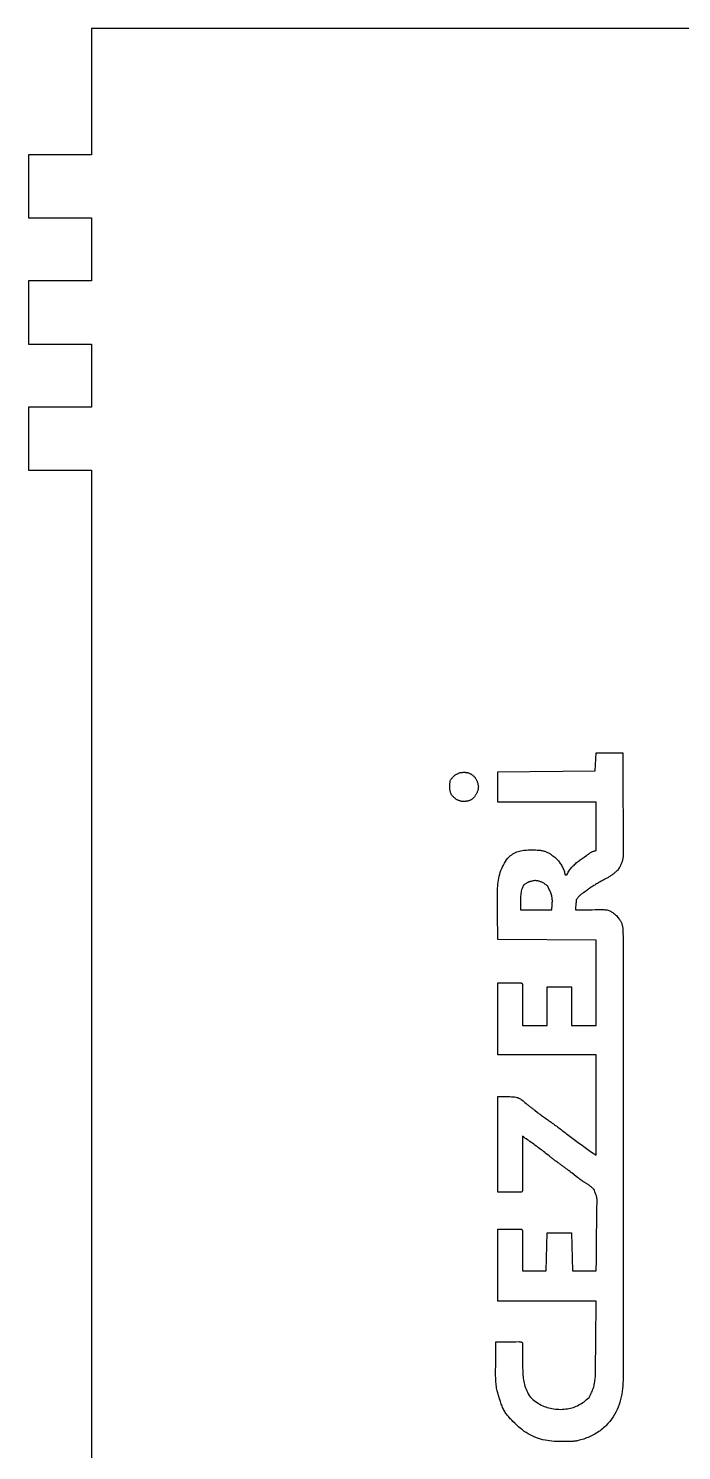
# Model space of a CAD drawing. Header units: metres. Extents: x -185 to 1201, y -340 to 309.
# Drawn here: x 816 to 857.4, y 41.9 to 132 of the extents above; entities that cross this region are included whole.
import ezdxf

# ---------------------------------------------------------------- set-up
doc = ezdxf.new("R2010")
doc.units = ezdxf.units.M

msp = doc.modelspace()

# ---------------------------------------------------------------- linework, layer by layer
for p, q in [((1036, 132), (820, 132)), ((820, 132), (820, 124)), ((820, 124), (816, 124)), ((816, 124), (816, 120)), ((816, 120), (820, 120)), ((820, 120), (820, 116)), ((820, 116), (816, 116)), ((816, 116), (816, 112)), ((816, 112), (820, 112)), ((820, 112), (820, 108)), ((820, 108), (816, 108)), ((816, 108), (816, 104)), ((816, 104), (820, 104)), ((820, 104), (820, 24)), ((851.918, 84.96), (851.978, 86.1)), ((851.978, 86.1), (853.658, 86.1)), ((853.658, 86.1), (853.66, 85.8349)), ((853.66, 85.8349), (853.662, 85.4373)), ((843.052, 84.699), (843.083, 84.7192)), ((843.083, 84.7192), (843.114, 84.7385)), ((843.114, 84.7385), (843.148, 84.757)), ((843.148, 84.757), (843.182, 84.7748)), ((843.182, 84.7748), (843.219, 84.7919)), ((843.219, 84.7919), (843.257, 84.8085)), ((843.257, 84.8085), (843.296, 84.8244)), ((843.296, 84.8244), (843.338, 84.84)), ((843.338, 84.84), (843.381, 84.8468)), ((843.381, 84.8468), (843.424, 84.8526)), ((843.424, 84.8526), (843.465, 84.8574)), ((843.465, 84.8574), (843.506, 84.8611)), ((843.506, 84.8611), (843.547, 84.8636)), ((843.547, 84.8636), (843.586, 84.8649)), ((843.586, 84.8649), (843.625, 84.8648)), ((843.625, 84.8648), (843.664, 84.8634)), ((843.664, 84.8634), (843.702, 84.8605)), ((843.702, 84.8605), (843.74, 84.8561)), ((843.74, 84.8561), (843.777, 84.85)), ((843.777, 84.85), (843.814, 84.8423)), ((843.814, 84.8423), (843.851, 84.8329)), ((843.851, 84.8329), (843.888, 84.8217)), ((843.888, 84.8217), (843.925, 84.8086)), ((843.925, 84.8086), (843.962, 84.7935)), ((843.962, 84.7935), (843.999, 84.7765)), ((843.999, 84.7765), (844.036, 84.7573)), ((844.036, 84.7573), (844.073, 84.736)), ((844.073, 84.736), (844.111, 84.7125)), ((844.111, 84.7125), (844.149, 84.68)), ((845.738, 84.9), (851.918, 84.96)), ((845.738, 82.98), (845.738, 84.9)), ((853.662, 85.4373), (853.664, 85.0397)), ((853.664, 85.0397), (853.666, 84.6422)), ((842.698, 83.994), (842.7, 84.0404)), ((842.698, 83.9476), (842.698, 83.994)), ((842.699, 83.9012), (842.698, 83.9476)), ((842.701, 83.8549), (842.699, 83.9012)), ((842.7, 84.0404), (842.703, 84.0868)), ((842.705, 83.8089), (842.701, 83.8549)), ((842.703, 84.0868), (842.707, 84.1331)), ((842.71, 83.7631), (842.705, 83.8089)), ((842.707, 84.1331), (842.711, 84.1791)), ((842.711, 84.1791), (842.717, 84.2249)), ((842.717, 84.2249), (842.723, 84.2703)), ((842.723, 84.2703), (842.73, 84.3154)), ((842.73, 84.3154), (842.738, 84.36)), ((842.738, 84.36), (842.763, 84.3966)), ((842.763, 84.3966), (842.788, 84.4315)), ((842.788, 84.4315), (842.813, 84.4647)), ((842.813, 84.4647), (842.838, 84.4962)), ((842.838, 84.4962), (842.863, 84.5262)), ((842.863, 84.5262), (842.888, 84.5547)), ((842.888, 84.5547), (842.913, 84.5819)), ((842.913, 84.5819), (842.94, 84.6077)), ((842.94, 84.6077), (842.966, 84.6322)), ((842.966, 84.6322), (842.994, 84.6555)), ((842.994, 84.6555), (843.023, 84.6777)), ((843.023, 84.6777), (843.052, 84.699)), ((844.149, 84.68), (844.184, 84.6475)), ((844.184, 84.6475), (844.217, 84.6149)), ((844.217, 84.6149), (844.248, 84.582)), ((844.248, 84.582), (844.277, 84.5489)), ((844.277, 84.5489), (844.304, 84.5153)), ((844.304, 84.5153), (844.328, 84.4812)), ((844.328, 84.4812), (844.351, 84.4466)), ((844.351, 84.4466), (844.372, 84.4112)), ((844.372, 84.4112), (844.391, 84.375)), ((844.391, 84.375), (844.409, 84.338)), ((844.409, 84.338), (844.425, 84.2999)), ((844.425, 84.2999), (844.439, 84.2607)), ((844.439, 84.2607), (844.453, 84.2204)), ((844.453, 84.2204), (844.465, 84.1787)), ((844.465, 84.1787), (844.475, 84.1356)), ((844.475, 84.1356), (844.485, 84.0911)), ((844.485, 84.0911), (844.494, 84.0449)), ((844.495, 83.8204), (844.487, 83.7802)), ((844.494, 84.0449), (844.501, 83.9971)), ((844.501, 83.8616), (844.495, 83.8204)), ((844.501, 83.9971), (844.508, 83.9475)), ((844.505, 83.904), (844.501, 83.8616)), ((844.508, 83.9475), (844.505, 83.904)), ((853.666, 84.6422), (853.667, 84.3771)), ((853.667, 84.3771), (853.668, 84.112)), ((853.668, 84.112), (853.67, 83.7144)), ((842.717, 83.7177), (842.71, 83.7631)), ((842.725, 83.6726), (842.717, 83.7177)), ((842.735, 83.628), (842.725, 83.6726)), ((842.747, 83.5839), (842.735, 83.628)), ((842.761, 83.5405), (842.747, 83.5839)), ((842.777, 83.4976), (842.761, 83.5405)), ((842.795, 83.4555), (842.777, 83.4976)), ((842.822, 83.4229), (842.795, 83.4555)), ((842.849, 83.391), (842.822, 83.4229)), ((842.877, 83.3599), (842.849, 83.391)), ((842.905, 83.3297), (842.877, 83.3599)), ((842.934, 83.3004), (842.905, 83.3297)), ((842.964, 83.2722), (842.934, 83.3004)), ((842.995, 83.245), (842.964, 83.2722)), ((843.026, 83.219), (842.995, 83.245)), ((843.058, 83.1943), (843.026, 83.219)), ((843.091, 83.1708), (843.058, 83.1943)), ((843.124, 83.1487), (843.091, 83.1708)), ((843.159, 83.128), (843.124, 83.1487)), ((843.194, 83.1089), (843.159, 83.128)), ((843.23, 83.0913), (843.194, 83.1089)), ((843.267, 83.0754), (843.23, 83.0913)), ((843.305, 83.0612), (843.267, 83.0754)), ((843.344, 83.0488), (843.305, 83.0612)), ((843.384, 83.0383), (843.344, 83.0488)), ((843.425, 83.0297), (843.384, 83.0383)), ((843.467, 83.0231), (843.425, 83.0297)), ((843.509, 83.0216), (843.467, 83.0231)), ((843.55, 83.0206), (843.509, 83.0216)), ((843.59, 83.0202), (843.55, 83.0206)), ((843.629, 83.0205), (843.59, 83.0202)), ((843.667, 83.0216), (843.629, 83.0205)), ((843.704, 83.0237), (843.667, 83.0216)), ((843.741, 83.0268), (843.704, 83.0237)), ((843.777, 83.0312), (843.741, 83.0268)), ((843.812, 83.0368), (843.777, 83.0312)), ((843.846, 83.0439), (843.812, 83.0368)), ((843.881, 83.0526), (843.846, 83.0439)), ((843.915, 83.0629), (843.881, 83.0526)), ((843.948, 83.075), (843.915, 83.0629)), ((843.981, 83.089), (843.948, 83.075)), ((844.014, 83.1051), (843.981, 83.089)), ((844.047, 83.1233), (844.014, 83.1051)), ((844.08, 83.1437), (844.047, 83.1233)), ((844.112, 83.1666), (844.08, 83.1437)), ((844.145, 83.192), (844.112, 83.1666)), ((844.178, 83.22), (844.145, 83.192)), ((844.205, 83.2533), (844.178, 83.22)), ((844.232, 83.2865), (844.205, 83.2533)), ((844.258, 83.3196), (844.232, 83.2865)), ((844.282, 83.3528), (844.258, 83.3196)), ((844.306, 83.3861), (844.282, 83.3528)), ((844.329, 83.4196), (844.306, 83.3861)), ((844.35, 83.4534), (844.329, 83.4196)), ((844.371, 83.4874), (844.35, 83.4534)), ((844.39, 83.5219), (844.371, 83.4874)), ((844.408, 83.5568), (844.39, 83.5219)), ((844.425, 83.5923), (844.408, 83.5568)), ((844.44, 83.6284), (844.425, 83.5923)), ((844.454, 83.6651), (844.44, 83.6284)), ((844.467, 83.7027), (844.454, 83.6651)), ((844.478, 83.741), (844.467, 83.7027)), ((844.487, 83.7802), (844.478, 83.741)), ((851.978, 82.98), (845.738, 82.98)), ((851.978, 79.92), (851.978, 82.98)), ((853.67, 83.7144), (853.671, 83.2032)), ((853.671, 83.2032), (853.672, 82.9571)), ((853.672, 82.9571), (853.673, 82.7109)), ((853.673, 82.7109), (853.675, 82.4647)), ((853.675, 82.4647), (853.677, 82.0998)), ((853.677, 82.0998), (853.678, 81.9215)), ((853.678, 81.9215), (853.679, 81.7433)), ((853.679, 81.7433), (853.68, 81.5651)), ((853.68, 81.5651), (853.68, 81.4463)), ((853.68, 81.4463), (853.681, 81.2087)), ((853.681, 81.2087), (853.681, 81.0305)), ((853.681, 81.0305), (853.681, 80.9172)), ((853.681, 80.9172), (853.682, 80.7813)), ((853.682, 80.7813), (853.683, 80.6681)), ((853.683, 80.6681), (853.683, 80.6001)), ((853.683, 80.6001), (853.684, 80.4822)), ((853.684, 80.4822), (853.685, 80.4187)), ((853.685, 80.4187), (853.685, 80.3234)), ((853.685, 80.3234), (853.685, 80.2282)), ((853.685, 80.2282), (853.685, 80.1012)), ((846.224, 79.2091), (846.298, 79.3144)), ((846.298, 79.3144), (846.379, 79.4169)), ((846.379, 79.4169), (846.466, 79.5164)), ((846.466, 79.5164), (846.544, 79.5836)), ((846.544, 79.5836), (846.622, 79.6434)), ((846.622, 79.6434), (846.702, 79.6965)), ((846.702, 79.6965), (846.783, 79.743)), ((846.783, 79.743), (846.866, 79.7835)), ((846.866, 79.7835), (846.95, 79.8184)), ((846.95, 79.8184), (847.035, 79.848)), ((847.035, 79.848), (847.121, 79.8727)), ((847.121, 79.8727), (847.208, 79.8931)), ((847.208, 79.8931), (847.296, 79.9094)), ((847.296, 79.9094), (847.385, 79.9221)), ((847.385, 79.9221), (847.476, 79.9316)), ((847.476, 79.9316), (847.567, 79.9383)), ((847.567, 79.9383), (847.66, 79.9426)), ((847.66, 79.9426), (847.753, 79.9449)), ((847.753, 79.9449), (847.848, 79.9456)), ((847.848, 79.9456), (847.943, 79.9452)), ((847.943, 79.9452), (848.039, 79.944)), ((848.039, 79.944), (848.136, 79.9424)), ((848.136, 79.9424), (848.234, 79.9409)), ((848.234, 79.9409), (848.288, 79.9381)), ((848.288, 79.9381), (848.341, 79.9343)), ((848.341, 79.9343), (848.393, 79.9294)), ((848.393, 79.9294), (848.443, 79.9233)), ((848.443, 79.9233), (848.492, 79.916)), ((848.492, 79.916), (848.54, 79.9074)), ((848.54, 79.9074), (848.587, 79.8974)), ((848.587, 79.8974), (848.634, 79.8861)), ((848.634, 79.8861), (848.679, 79.8733)), ((848.679, 79.8733), (848.724, 79.859)), ((848.724, 79.859), (848.768, 79.8431)), ((848.768, 79.8431), (848.812, 79.8256)), ((848.812, 79.8256), (848.856, 79.8064)), ((848.856, 79.8064), (848.899, 79.7855)), ((848.899, 79.7855), (848.942, 79.7627)), ((848.942, 79.7627), (848.985, 79.7381)), ((848.985, 79.7381), (849.028, 79.7116)), ((849.028, 79.7116), (849.071, 79.6831)), ((849.071, 79.6831), (849.115, 79.6526)), ((849.115, 79.6526), (849.158, 79.62)), ((849.158, 79.62), (849.349, 79.4925)), ((849.349, 79.4925), (849.397, 79.4486)), ((849.397, 79.4486), (849.444, 79.4027)), ((849.444, 79.4027), (849.489, 79.355)), ((849.489, 79.355), (849.534, 79.3056)), ((849.534, 79.3056), (849.577, 79.2546)), ((850.909, 79.2781), (850.968, 79.3228)), ((850.968, 79.3228), (851.028, 79.3669)), ((851.028, 79.3669), (851.088, 79.4104)), ((851.088, 79.4104), (851.149, 79.4535)), ((851.149, 79.4535), (851.209, 79.4962)), ((851.209, 79.4962), (851.354, 79.6009)), ((851.354, 79.6009), (851.386, 79.6237)), ((851.386, 79.6237), (851.417, 79.6457)), ((851.417, 79.6457), (851.447, 79.6668)), ((851.447, 79.6668), (851.477, 79.6872)), ((851.477, 79.6872), (851.506, 79.7068)), ((851.506, 79.7068), (851.535, 79.7257)), ((851.535, 79.7257), (851.563, 79.7438)), ((851.563, 79.7438), (851.592, 79.7612)), ((851.592, 79.7612), (851.62, 79.7778)), ((851.62, 79.7778), (851.649, 79.7938)), ((851.649, 79.7938), (851.678, 79.8092)), ((851.678, 79.8092), (851.707, 79.8238)), ((851.707, 79.8238), (851.737, 79.8379)), ((851.737, 79.8379), (851.768, 79.8513)), ((851.768, 79.8513), (851.8, 79.8642)), ((851.8, 79.8642), (851.833, 79.8764)), ((851.833, 79.8764), (851.867, 79.8881)), ((851.867, 79.8881), (851.903, 79.8992)), ((851.903, 79.8992), (851.94, 79.9099)), ((851.94, 79.9099), (851.978, 79.92)), ((853.647, 79.3309), (853.635, 79.2761)), ((853.658, 79.3869), (853.647, 79.3309)), ((853.667, 79.4441), (853.658, 79.3869)), ((853.675, 79.5027), (853.667, 79.4441)), ((853.68, 79.5628), (853.675, 79.5027)), ((853.684, 79.6246), (853.68, 79.5628)), ((853.687, 79.6882), (853.684, 79.6246)), ((853.685, 80.1012), (853.685, 79.9424)), ((853.685, 79.9424), (853.688, 79.7538)), ((853.688, 79.7538), (853.687, 79.6882)), ((845.833, 78.2819), (845.865, 78.4046)), ((845.865, 78.4046), (845.9, 78.5256)), ((845.9, 78.5256), (845.941, 78.6448)), ((845.941, 78.6448), (845.986, 78.7621)), ((845.986, 78.7621), (846.037, 78.8774)), ((846.037, 78.8774), (846.094, 78.9904)), ((846.094, 78.9904), (846.156, 79.101)), ((846.156, 79.101), (846.224, 79.2091)), ((849.577, 79.2546), (849.619, 79.2021)), ((849.619, 79.2021), (849.66, 79.1481)), ((849.66, 79.1481), (849.699, 79.0928)), ((849.699, 79.0928), (849.736, 79.0362)), ((849.736, 79.0362), (849.771, 78.9785)), ((849.771, 78.9785), (849.805, 78.9198)), ((849.805, 78.9198), (849.836, 78.86)), ((849.836, 78.86), (849.865, 78.7995)), ((849.865, 78.7995), (849.892, 78.7382)), ((849.892, 78.7382), (849.917, 78.6762)), ((849.917, 78.6762), (849.939, 78.6137)), ((849.939, 78.6137), (849.958, 78.5508)), ((849.958, 78.5508), (849.974, 78.4874)), ((849.974, 78.4874), (849.988, 78.4238)), ((849.988, 78.4238), (849.998, 78.36)), ((850.118, 78.36), (850.167, 78.4657)), ((850.167, 78.4657), (850.203, 78.5314)), ((850.203, 78.5314), (850.243, 78.595)), ((850.243, 78.595), (850.284, 78.6567)), ((850.284, 78.6567), (850.327, 78.7166)), ((850.327, 78.7166), (850.373, 78.7746)), ((850.373, 78.7746), (850.42, 78.831)), ((850.42, 78.831), (850.469, 78.8857)), ((850.469, 78.8857), (850.52, 78.939)), ((850.52, 78.939), (850.572, 78.9909)), ((850.572, 78.9909), (850.625, 79.0414)), ((850.625, 79.0414), (850.68, 79.0908)), ((850.68, 79.0908), (850.736, 79.1391)), ((850.736, 79.1391), (850.793, 79.1863)), ((850.793, 79.1863), (850.851, 79.2326)), ((850.851, 79.2326), (850.909, 79.2781)), ((853.043, 78.412), (853.002, 78.3815)), ((853.084, 78.4433), (853.043, 78.412)), ((853.124, 78.4755), (853.084, 78.4433)), ((853.164, 78.5086), (853.124, 78.4755)), ((853.204, 78.5428), (853.164, 78.5086)), ((853.243, 78.578), (853.204, 78.5428)), ((853.282, 78.6143), (853.243, 78.578)), ((853.321, 78.6518), (853.282, 78.6143)), ((853.36, 78.7045), (853.321, 78.6518)), ((853.397, 78.7567), (853.36, 78.7045)), ((853.43, 78.8084), (853.397, 78.7567)), ((853.462, 78.8597), (853.43, 78.8084)), ((853.491, 78.9109), (853.462, 78.8597)), ((853.518, 78.9621), (853.491, 78.9109)), ((853.543, 79.0133), (853.518, 78.9621)), ((853.565, 79.0648), (853.543, 79.0133)), ((853.586, 79.1167), (853.565, 79.0648)), ((853.604, 79.1691), (853.586, 79.1167)), ((853.62, 79.2222), (853.604, 79.1691)), ((853.635, 79.2761), (853.62, 79.2222)), ((845.722, 77.3914), (845.728, 77.521)), ((845.728, 77.521), (845.737, 77.65)), ((845.737, 77.65), (845.749, 77.7784)), ((845.749, 77.7784), (845.765, 77.9059)), ((845.765, 77.9059), (845.784, 78.0325)), ((845.784, 78.0325), (845.807, 78.1578)), ((845.807, 78.1578), (845.833, 78.2819)), ((847.304, 77.5695), (847.276, 77.4955)), ((847.337, 77.6417), (847.304, 77.5695)), ((847.375, 77.7117), (847.337, 77.6417)), ((847.42, 77.7428), (847.375, 77.7117)), ((847.46, 77.7708), (847.42, 77.7428)), ((847.498, 77.796), (847.46, 77.7708)), ((847.532, 77.8185), (847.498, 77.796)), ((847.563, 77.8387), (847.532, 77.8185)), ((847.592, 77.8567), (847.563, 77.8387)), ((847.62, 77.8727), (847.592, 77.8567)), ((847.647, 77.8869), (847.62, 77.8727)), ((847.673, 77.8997), (847.647, 77.8869)), ((847.699, 77.9111), (847.673, 77.8997)), ((847.726, 77.9214), (847.699, 77.9111)), ((847.754, 77.9308), (847.726, 77.9214)), ((847.783, 77.9395), (847.754, 77.9308)), ((847.815, 77.9478), (847.783, 77.9395)), ((847.849, 77.9558), (847.815, 77.9478)), ((847.886, 77.9638), (847.849, 77.9558)), ((847.927, 77.972), (847.886, 77.9638)), ((847.973, 77.9807), (847.927, 77.972)), ((848.023, 77.9899), (847.973, 77.9807)), ((848.078, 78), (848.023, 77.9899)), ((848.127, 77.9989), (848.078, 78)), ((848.175, 77.9955), (848.127, 77.9989)), ((848.222, 77.9901), (848.175, 77.9955)), ((848.268, 77.9826), (848.222, 77.9901)), ((848.314, 77.9731), (848.268, 77.9826)), ((848.358, 77.9617), (848.314, 77.9731)), ((848.402, 77.9484), (848.358, 77.9617)), ((848.445, 77.9333), (848.402, 77.9484)), ((848.487, 77.9166), (848.445, 77.9333)), ((848.529, 77.8982), (848.487, 77.9166)), ((848.57, 77.8783), (848.529, 77.8982)), ((848.61, 77.8568), (848.57, 77.8783)), ((848.65, 77.8339), (848.61, 77.8568)), ((848.69, 77.8097), (848.65, 77.8339)), ((848.729, 77.7842), (848.69, 77.8097)), ((848.767, 77.7575), (848.729, 77.7842)), ((848.805, 77.7297), (848.767, 77.7575)), ((848.843, 77.7007), (848.805, 77.7297)), ((848.881, 77.6708), (848.843, 77.7007)), ((848.918, 77.64), (848.881, 77.6708)), ((848.962, 77.5399), (848.918, 77.64)), ((849.002, 77.4491), (848.962, 77.5399)), ((849.998, 78.36), (850.118, 78.36)), ((851.54, 77.5009), (851.484, 77.4618)), ((851.595, 77.5394), (851.54, 77.5009)), ((851.652, 77.5773), (851.595, 77.5394)), ((851.708, 77.6146), (851.652, 77.5773)), ((851.765, 77.6513), (851.708, 77.6146)), ((851.822, 77.6875), (851.765, 77.6513)), ((851.879, 77.7232), (851.822, 77.6875)), ((851.937, 77.7584), (851.879, 77.7232)), ((851.995, 77.7932), (851.937, 77.7584)), ((852.053, 77.8276), (851.995, 77.7932)), ((852.112, 77.8617), (852.053, 77.8276)), ((852.17, 77.8954), (852.112, 77.8617)), ((852.23, 77.9288), (852.17, 77.8954)), ((852.289, 77.9619), (852.23, 77.9288)), ((852.349, 77.9948), (852.289, 77.9619)), ((852.409, 78.0275), (852.349, 77.9948)), ((852.469, 78.06), (852.409, 78.0275)), ((852.517, 78.0849), (852.469, 78.06)), ((852.565, 78.11), (852.517, 78.0849)), ((852.611, 78.1352), (852.565, 78.11)), ((852.657, 78.1608), (852.611, 78.1352)), ((852.702, 78.1866), (852.657, 78.1608)), ((852.746, 78.2129), (852.702, 78.1866)), ((852.79, 78.2396), (852.746, 78.2129)), ((852.834, 78.2667), (852.79, 78.2396)), ((852.876, 78.2945), (852.834, 78.2667)), ((852.919, 78.3228), (852.876, 78.2945)), ((852.961, 78.3518), (852.919, 78.3228)), ((853.002, 78.3815), (852.961, 78.3518)), ((845.718, 77.1314), (845.719, 77.2615)), ((845.721, 76.9167), (845.718, 77.1314)), ((845.719, 77.2615), (845.722, 77.3914)), ((845.721, 76.8534), (845.721, 76.9167)), ((845.722, 76.4949), (845.721, 76.8534)), ((847.171, 76.777), (847.17, 76.695)), ((847.17, 76.695), (847.17, 76.6133)), ((847.17, 76.6133), (847.171, 76.532)), ((847.173, 76.8591), (847.171, 76.777)), ((847.176, 76.9411), (847.173, 76.8591)), ((847.182, 77.0228), (847.176, 76.9411)), ((847.19, 77.104), (847.182, 77.0228)), ((847.201, 77.1845), (847.19, 77.104)), ((847.215, 77.2641), (847.201, 77.1845)), ((847.231, 77.3426), (847.215, 77.2641)), ((847.252, 77.4198), (847.231, 77.3426)), ((847.276, 77.4955), (847.252, 77.4198)), ((849.038, 77.3667), (849.002, 77.4491)), ((849.069, 77.2914), (849.038, 77.3667)), ((849.097, 77.2221), (849.069, 77.2914)), ((849.12, 77.1577), (849.097, 77.2221)), ((849.14, 77.097), (849.12, 77.1577)), ((849.157, 77.039), (849.14, 77.097)), ((849.171, 76.9826), (849.157, 77.039)), ((849.181, 76.9265), (849.171, 76.9826)), ((849.189, 76.8697), (849.181, 76.9265)), ((849.194, 76.8111), (849.189, 76.8697)), ((849.19, 76.5354), (849.194, 76.6127)), ((849.196, 76.7494), (849.194, 76.8111)), ((849.194, 76.6127), (849.196, 76.6837)), ((849.196, 76.6837), (849.196, 76.7494)), ((850.696, 76.5977), (850.693, 76.5639)), ((850.7, 76.6314), (850.696, 76.5977)), ((850.703, 76.6652), (850.7, 76.6314)), ((850.707, 76.6989), (850.703, 76.6652)), ((850.71, 76.7326), (850.707, 76.6989)), ((850.714, 76.7663), (850.71, 76.7326)), ((850.716, 76.7832), (850.714, 76.7663)), ((850.718, 76.8), (850.716, 76.7832)), ((850.745, 76.8349), (850.718, 76.8)), ((850.769, 76.8665), (850.745, 76.8349)), ((850.791, 76.8951), (850.769, 76.8665)), ((850.811, 76.9209), (850.791, 76.8951)), ((850.83, 76.9444), (850.811, 76.9209)), ((850.848, 76.9657), (850.83, 76.9444)), ((850.864, 76.9853), (850.848, 76.9657)), ((850.881, 77.0035), (850.864, 76.9853)), ((850.897, 77.0205), (850.881, 77.0035)), ((850.914, 77.0368), (850.897, 77.0205)), ((850.931, 77.0525), (850.914, 77.0368)), ((850.949, 77.0681), (850.931, 77.0525)), ((850.968, 77.0839), (850.949, 77.0681)), ((850.989, 77.1001), (850.968, 77.0839)), ((851.011, 77.1171), (850.989, 77.1001)), ((851.036, 77.1352), (851.011, 77.1171)), ((851.063, 77.1548), (851.036, 77.1352)), ((851.094, 77.176), (851.063, 77.1548)), ((851.127, 77.1994), (851.094, 77.176)), ((851.164, 77.2251), (851.127, 77.1994)), ((851.318, 77.34), (851.164, 77.2251)), ((851.373, 77.3813), (851.318, 77.34)), ((851.428, 77.4219), (851.373, 77.3813)), ((851.484, 77.4618), (851.428, 77.4219)), ((845.727, 75.9675), (845.722, 76.4949)), ((845.738, 74.28), (845.727, 75.9675)), ((847.171, 76.532), (847.173, 76.4515)), ((847.173, 76.4515), (847.175, 76.3718)), ((847.175, 76.3718), (847.176, 76.2932)), ((847.176, 76.2932), (847.178, 76.2159)), ((847.178, 76.2159), (847.178, 76.14)), ((847.178, 76.14), (849.158, 76.14)), ((849.158, 76.14), (849.168, 76.254)), ((849.168, 76.254), (849.177, 76.3571)), ((849.177, 76.3571), (849.184, 76.4506)), ((849.184, 76.4506), (849.19, 76.5354)), ((850.669, 76.2802), (850.658, 76.14)), ((850.658, 76.14), (850.832, 76.1438)), ((850.687, 76.4963), (850.669, 76.2802)), ((850.69, 76.5301), (850.687, 76.4963)), ((850.693, 76.5639), (850.69, 76.5301)), ((850.832, 76.1438), (850.897, 76.1451)), ((850.897, 76.1451), (850.994, 76.1468)), ((850.994, 76.1468), (851.09, 76.1483)), ((851.09, 76.1483), (851.22, 76.1502)), ((851.22, 76.1502), (851.284, 76.151)), ((851.284, 76.151), (851.413, 76.1525)), ((851.413, 76.1525), (851.478, 76.1532)), ((851.478, 76.1532), (851.533, 76.1539)), ((851.533, 76.1539), (851.603, 76.1551)), ((851.603, 76.1551), (851.659, 76.1561)), ((851.659, 76.1561), (851.714, 76.1572)), ((851.714, 76.1572), (851.905, 76.1613)), ((851.905, 76.1613), (852.039, 76.1639)), ((852.039, 76.1639), (852.159, 76.1656)), ((852.159, 76.1656), (852.268, 76.1661)), ((852.268, 76.1661), (852.365, 76.1651)), ((852.365, 76.1651), (852.453, 76.1624)), ((852.453, 76.1624), (852.531, 76.1576)), ((852.531, 76.1576), (852.602, 76.1505)), ((852.602, 76.1505), (852.666, 76.1408)), ((852.666, 76.1408), (852.724, 76.1283)), ((852.724, 76.1283), (852.778, 76.1125)), ((852.778, 76.1125), (852.829, 76.0933)), ((852.829, 76.0933), (852.878, 76.0704)), ((852.878, 76.0704), (852.926, 76.0435)), ((852.926, 76.0435), (852.973, 76.0123)), ((852.973, 76.0123), (853.022, 75.9766)), ((853.022, 75.9766), (853.074, 75.9359)), ((853.074, 75.9359), (853.128, 75.8902)), ((853.128, 75.8902), (853.188, 75.839)), ((853.188, 75.839), (853.253, 75.7821)), ((853.253, 75.7821), (853.351, 75.6637)), ((853.351, 75.6637), (853.451, 75.5459)), ((853.451, 75.5459), (853.481, 75.5016)), ((853.481, 75.5016), (853.507, 75.4576)), ((853.507, 75.4576), (853.531, 75.4138)), ((853.531, 75.4138), (853.553, 75.3701)), ((853.553, 75.3701), (853.573, 75.3265)), ((853.573, 75.3265), (853.59, 75.2829)), ((853.59, 75.2829), (853.605, 75.2391)), ((853.605, 75.2391), (853.618, 75.1951)), ((853.618, 75.1951), (853.63, 75.1509)), ((853.63, 75.1509), (853.64, 75.1063)), ((853.64, 75.1063), (853.648, 75.0614)), ((853.648, 75.0614), (853.655, 75.0159)), ((853.655, 75.0159), (853.661, 74.9698)), ((853.661, 74.9698), (853.665, 74.9232)), ((853.665, 74.9232), (853.668, 74.8757)), ((853.668, 74.8757), (853.671, 74.8275)), ((853.671, 74.8275), (853.672, 74.7785)), ((851.978, 74.22), (845.738, 74.28)), ((851.978, 68.82), (851.978, 74.22)), ((853.672, 74.7785), (853.673, 74.7284)), ((853.673, 74.7284), (853.674, 74.6773)), ((853.674, 74.6773), (853.673, 74.6252)), ((853.673, 74.6252), (853.674, 74.4741)), ((853.674, 74.4741), (853.674, 74.3483)), ((853.674, 74.3483), (853.674, 74.2224)), ((853.674, 74.2224), (853.674, 73.9707)), ((853.674, 73.9707), (853.675, 73.507)), ((853.675, 73.507), (853.675, 73.3568)), ((853.675, 73.3568), (853.675, 73.1065)), ((853.675, 73.1065), (853.675, 72.9564)), ((853.675, 72.9564), (853.675, 72.656)), ((853.675, 72.656), (853.675, 72.4441)), ((853.675, 72.4441), (853.675, 72.1204)), ((853.675, 72.1204), (853.676, 71.5269)), ((845.738, 66.96), (845.738, 71.52)), ((845.738, 71.52), (847.238, 71.52)), ((847.238, 71.52), (847.247, 71.5114)), ((847.247, 71.5114), (847.254, 71.5036)), ((847.254, 71.5036), (847.261, 71.4965)), ((847.261, 71.4965), (847.268, 71.4899)), ((847.268, 71.4899), (847.273, 71.4836)), ((847.273, 71.4836), (847.278, 71.4777)), ((847.278, 71.4777), (847.282, 71.4719)), ((847.282, 71.4719), (847.286, 71.4661)), ((847.286, 71.4661), (847.289, 71.4602)), ((847.289, 71.4602), (847.292, 71.4541)), ((847.292, 71.4541), (847.294, 71.4476)), ((847.294, 71.4476), (847.296, 71.4406)), ((847.296, 71.4406), (847.298, 71.4331)), ((847.298, 71.4331), (847.299, 71.4248)), ((847.299, 71.4248), (847.3, 71.4156)), ((847.3, 71.4156), (847.301, 71.4055)), ((847.301, 71.4055), (847.302, 71.3942)), ((847.302, 71.3942), (847.303, 71.3817)), ((847.303, 71.3817), (847.305, 71.3526)), ((847.305, 71.3526), (847.305, 71.2108)), ((847.305, 71.2108), (847.305, 71.0507)), ((848.858, 68.82), (848.858, 71.28)), ((848.858, 71.28), (850.418, 71.28)), ((850.418, 71.28), (850.418, 68.82)), ((853.676, 71.5269), (853.676, 70.9982)), ((847.303, 70.3896), (847.302, 70.1362)), ((847.304, 70.6993), (847.303, 70.5304)), ((847.303, 70.5304), (847.303, 70.3896)), ((847.305, 71.0507), (847.304, 70.8766)), ((847.304, 70.8766), (847.304, 70.6993)), ((853.676, 70.9982), (853.676, 70.5752)), ((853.676, 70.5752), (853.676, 69.7292)), ((847.301, 69.7087), (847.3, 69.3813)), ((847.302, 70.1362), (847.301, 69.7087)), ((853.676, 69.7292), (853.676, 68.8102)), ((847.3, 69.3813), (847.298, 68.82)), ((847.298, 68.82), (848.858, 68.82)), ((850.418, 68.82), (851.978, 68.82)), ((853.676, 68.8102), (853.676, 68.1224)), ((853.676, 68.1224), (853.677, 66.2083)), ((851.978, 66.96), (845.738, 66.96)), ((851.978, 60.6), (851.978, 66.96)), ((853.677, 66.2083), (853.677, 65.516)), ((853.677, 65.516), (853.677, 64.3047)), ((845.738, 58.26), (845.738, 64.32)), ((845.738, 64.32), (845.925, 64.3199)), ((845.925, 64.3199), (846.094, 64.3196)), ((846.094, 64.3196), (846.245, 64.3185)), ((846.245, 64.3185), (846.381, 64.3165)), ((846.381, 64.3165), (846.503, 64.3132)), ((846.503, 64.3132), (846.612, 64.3083)), ((846.612, 64.3083), (846.709, 64.3014)), ((846.709, 64.3014), (846.796, 64.2923)), ((846.796, 64.2923), (846.874, 64.2805)), ((846.874, 64.2805), (846.944, 64.2659)), ((846.944, 64.2659), (847.009, 64.248)), ((847.009, 64.248), (847.068, 64.2265)), ((847.068, 64.2265), (847.124, 64.2011)), ((847.124, 64.2011), (847.177, 64.1715)), ((847.177, 64.1715), (847.23, 64.1374)), ((847.23, 64.1374), (847.283, 64.0984)), ((847.283, 64.0984), (847.338, 64.0541)), ((847.338, 64.0541), (847.396, 64.0044)), ((847.396, 64.0044), (847.458, 63.9489)), ((853.677, 64.3047), (853.677, 62.2141)), ((847.458, 63.9489), (847.527, 63.8871)), ((847.527, 63.8871), (847.553, 63.8639)), ((847.553, 63.8639), (847.58, 63.8408)), ((847.58, 63.8408), (847.607, 63.818)), ((847.607, 63.818), (847.634, 63.7953)), ((847.634, 63.7953), (847.661, 63.7728)), ((847.661, 63.7728), (847.688, 63.7505)), ((847.688, 63.7505), (847.715, 63.7283)), ((847.715, 63.7283), (847.743, 63.7063)), ((847.743, 63.7063), (847.77, 63.6844)), ((847.77, 63.6844), (847.798, 63.6626)), ((847.798, 63.6626), (847.825, 63.641)), ((847.825, 63.641), (847.853, 63.6195)), ((847.853, 63.6195), (847.881, 63.598)), ((847.881, 63.598), (847.909, 63.5767)), ((847.909, 63.5767), (847.937, 63.5554)), ((847.937, 63.5554), (847.965, 63.5343)), ((847.965, 63.5343), (847.993, 63.5131)), ((847.993, 63.5131), (848.021, 63.4921)), ((848.021, 63.4921), (848.05, 63.471)), ((848.05, 63.471), (848.078, 63.45)), ((848.078, 63.45), (848.255, 63.3162)), ((848.255, 63.3162), (848.284, 63.2945)), ((848.284, 63.2945), (848.314, 63.2729)), ((848.314, 63.2729), (848.343, 63.2514)), ((848.343, 63.2514), (848.372, 63.2299)), ((848.372, 63.2299), (848.401, 63.2085)), ((848.401, 63.2085), (848.46, 63.1658)), ((848.46, 63.1658), (848.489, 63.1445)), ((848.489, 63.1445), (848.519, 63.1232)), ((848.519, 63.1232), (848.577, 63.0808)), ((848.577, 63.0808), (848.636, 63.0385)), ((848.636, 63.0385), (848.695, 62.9963)), ((848.695, 62.9963), (848.754, 62.9543)), ((848.754, 62.9543), (848.843, 62.8913)), ((848.843, 62.8913), (848.914, 62.8409)), ((848.914, 62.8409), (848.984, 62.7904)), ((848.984, 62.7904), (849.055, 62.7398)), ((849.055, 62.7398), (849.125, 62.6889)), ((849.125, 62.6889), (849.195, 62.6379)), ((849.195, 62.6379), (849.265, 62.5867)), ((849.265, 62.5867), (849.335, 62.5354)), ((849.335, 62.5354), (849.405, 62.484)), ((849.405, 62.484), (849.475, 62.4325)), ((849.475, 62.4325), (849.544, 62.3808)), ((849.544, 62.3808), (849.614, 62.329)), ((849.614, 62.329), (849.684, 62.2772)), ((849.684, 62.2772), (849.753, 62.2252)), ((849.753, 62.2252), (849.822, 62.1732)), ((853.677, 62.2141), (853.677, 61.3878)), ((847.379, 61.7458), (847.298, 61.8)), ((847.298, 61.8), (847.299, 61.5457)), ((847.299, 61.5457), (847.3, 61.1777)), ((847.46, 61.6911), (847.379, 61.7458)), ((847.54, 61.6361), (847.46, 61.6911)), ((847.62, 61.5807), (847.54, 61.6361)), ((847.7, 61.525), (847.62, 61.5807)), ((847.779, 61.4689), (847.7, 61.525)), ((847.859, 61.4125), (847.779, 61.4689)), ((847.937, 61.3558), (847.859, 61.4125)), ((848.016, 61.2987), (847.937, 61.3558)), ((848.095, 61.2413), (848.016, 61.2987)), ((849.822, 62.1732), (849.892, 62.1211)), ((849.892, 62.1211), (849.961, 62.069)), ((849.961, 62.069), (850.03, 62.0168)), ((850.03, 62.0168), (850.1, 61.9645)), ((850.1, 61.9645), (850.238, 61.86)), ((850.238, 61.86), (850.41, 61.7305)), ((850.41, 61.7305), (850.496, 61.6659)), ((850.496, 61.6659), (850.582, 61.6013)), ((850.582, 61.6013), (850.667, 61.5369)), ((850.667, 61.5369), (850.754, 61.4726)), ((850.754, 61.4726), (850.84, 61.4084)), ((850.84, 61.4084), (850.926, 61.3445)), ((850.926, 61.3445), (851.012, 61.2807)), ((851.012, 61.2807), (851.099, 61.2172)), ((853.677, 61.3878), (853.677, 60.768)), ((847.3, 61.1777), (847.301, 60.8711)), ((847.301, 60.8711), (847.302, 60.1266)), ((848.173, 61.1836), (848.095, 61.2413)), ((848.251, 61.1256), (848.173, 61.1836)), ((848.329, 61.0674), (848.251, 61.1256)), ((848.407, 61.0089), (848.329, 61.0674)), ((848.484, 60.9501), (848.407, 61.0089)), ((848.562, 60.891), (848.484, 60.9501)), ((848.639, 60.8317), (848.562, 60.891)), ((848.716, 60.7722), (848.639, 60.8317)), ((848.793, 60.7125), (848.716, 60.7722)), ((848.869, 60.6525), (848.793, 60.7125)), ((848.912, 60.619), (848.869, 60.6525)), ((848.997, 60.5522), (848.912, 60.619)), ((849.04, 60.5189), (848.997, 60.5522)), ((849.083, 60.4855), (849.04, 60.5189)), ((849.126, 60.4523), (849.083, 60.4855)), ((849.169, 60.4191), (849.126, 60.4523)), ((849.211, 60.3859), (849.169, 60.4191)), ((849.254, 60.3529), (849.211, 60.3859)), ((851.099, 61.2172), (851.186, 61.154)), ((851.186, 61.154), (851.273, 61.091)), ((851.273, 61.091), (851.36, 61.0283)), ((851.36, 61.0283), (851.447, 60.966)), ((851.447, 60.966), (851.535, 60.904)), ((851.535, 60.904), (851.623, 60.8423)), ((851.623, 60.8423), (851.711, 60.7811)), ((851.711, 60.7811), (851.8, 60.7203)), ((851.8, 60.7203), (851.889, 60.6599)), ((851.889, 60.6599), (851.978, 60.6)), ((853.677, 60.768), (853.677, 59.9417)), ((847.302, 60.1266), (847.302, 59.969)), ((847.302, 59.969), (847.303, 59.7027)), ((847.303, 59.7027), (847.303, 59.5941)), ((847.303, 59.5941), (847.304, 59.3768)), ((849.297, 60.3199), (849.254, 60.3529)), ((849.34, 60.287), (849.297, 60.3199)), ((849.383, 60.2542), (849.34, 60.287)), ((849.427, 60.2215), (849.383, 60.2542)), ((849.47, 60.1889), (849.427, 60.2215)), ((849.513, 60.1565), (849.47, 60.1889)), ((849.557, 60.1242), (849.513, 60.1565)), ((849.6, 60.092), (849.557, 60.1242)), ((849.644, 60.0599), (849.6, 60.092)), ((849.688, 60.028), (849.644, 60.0599)), ((849.732, 59.9963), (849.688, 60.028)), ((849.767, 59.971), (849.732, 59.9963)), ((849.802, 59.9457), (849.767, 59.971)), ((849.837, 59.9203), (849.802, 59.9457)), ((849.872, 59.8949), (849.837, 59.9203)), ((849.907, 59.8695), (849.872, 59.8949)), ((849.942, 59.8439), (849.907, 59.8695)), ((849.977, 59.8184), (849.942, 59.8439)), ((850.011, 59.7927), (849.977, 59.8184)), ((850.046, 59.767), (850.011, 59.7927)), ((850.081, 59.7413), (850.046, 59.767)), ((850.115, 59.7155), (850.081, 59.7413)), ((850.15, 59.6897), (850.115, 59.7155)), ((850.219, 59.6379), (850.15, 59.6897)), ((850.254, 59.6119), (850.219, 59.6379)), ((850.323, 59.5598), (850.254, 59.6119)), ((850.357, 59.5337), (850.323, 59.5598)), ((850.426, 59.4814), (850.357, 59.5337)), ((850.713, 59.2623), (850.426, 59.4814)), ((853.677, 59.9417), (853.678, 59.1154)), ((847.304, 59.3768), (847.304, 59.0871)), ((847.304, 59.0871), (847.305, 58.8574)), ((847.305, 58.8574), (847.305, 58.6463)), ((847.305, 58.6463), (847.305, 58.4593)), ((850.796, 59.1982), (850.713, 59.2623)), ((850.833, 59.1684), (850.796, 59.1982)), ((850.852, 59.1536), (850.833, 59.1684)), ((850.87, 59.1389), (850.852, 59.1536)), ((850.889, 59.1242), (850.87, 59.1389)), ((850.908, 59.1096), (850.889, 59.1242)), ((850.926, 59.0951), (850.908, 59.1096)), ((850.945, 59.0807), (850.926, 59.0951)), ((850.964, 59.0665), (850.945, 59.0807)), ((850.983, 59.0523), (850.964, 59.0665)), ((851.002, 59.0383), (850.983, 59.0523)), ((851.021, 59.0244), (851.002, 59.0383)), ((851.04, 59.0107), (851.021, 59.0244)), ((851.059, 58.9971), (851.04, 59.0107)), ((851.079, 58.9837), (851.059, 58.9971)), ((851.098, 58.9704), (851.079, 58.9837)), ((851.118, 58.9573), (851.098, 58.9704)), ((851.138, 58.9445), (851.118, 58.9573)), ((851.158, 58.9318), (851.138, 58.9445)), ((851.178, 58.9193), (851.158, 58.9318)), ((851.214, 58.898), (851.178, 58.9193)), ((851.249, 58.8765), (851.214, 58.898)), ((851.285, 58.8549), (851.249, 58.8765)), ((851.319, 58.833), (851.285, 58.8549)), ((851.354, 58.8109), (851.319, 58.833)), ((851.388, 58.7885), (851.354, 58.8109)), ((851.422, 58.7658), (851.388, 58.7885)), ((851.456, 58.7428), (851.422, 58.7658)), ((851.49, 58.7194), (851.456, 58.7428)), ((851.523, 58.6956), (851.49, 58.7194)), ((851.555, 58.6714), (851.523, 58.6956)), ((851.588, 58.6468), (851.555, 58.6714)), ((851.62, 58.6217), (851.588, 58.6468)), ((851.652, 58.5961), (851.62, 58.6217)), ((851.683, 58.57), (851.652, 58.5961)), ((853.678, 59.1154), (853.679, 57.5927)), ((847.238, 58.26), (845.738, 58.26)), ((847.247, 58.2686), (847.238, 58.26)), ((847.254, 58.2764), (847.247, 58.2686)), ((847.261, 58.2836), (847.254, 58.2764)), ((847.268, 58.2904), (847.261, 58.2836)), ((847.273, 58.2969), (847.268, 58.2904)), ((847.278, 58.3032), (847.273, 58.2969)), ((847.282, 58.3095), (847.278, 58.3032)), ((847.286, 58.316), (847.282, 58.3095)), ((847.289, 58.3227), (847.286, 58.316)), ((847.292, 58.3299), (847.289, 58.3227)), ((847.294, 58.3377), (847.292, 58.3299)), ((847.296, 58.3463), (847.294, 58.3377)), ((847.298, 58.3557), (847.296, 58.3463)), ((847.299, 58.3662), (847.298, 58.3557)), ((847.3, 58.3779), (847.299, 58.3662)), ((847.301, 58.3909), (847.3, 58.3779)), ((847.302, 58.4054), (847.301, 58.3909)), ((847.303, 58.4215), (847.302, 58.4054)), ((847.305, 58.4593), (847.303, 58.4215)), ((851.715, 58.5433), (851.683, 58.57)), ((851.745, 58.516), (851.715, 58.5433)), ((851.776, 58.4881), (851.745, 58.516)), ((851.806, 58.4596), (851.776, 58.4881)), ((851.836, 58.4304), (851.806, 58.4596)), ((851.866, 58.3552), (851.836, 58.4304)), ((851.894, 58.287), (851.866, 58.3552)), ((851.918, 58.2251), (851.894, 58.287)), ((851.94, 58.1685), (851.918, 58.2251)), ((851.959, 58.1166), (851.94, 58.1685)), ((851.975, 58.0683), (851.959, 58.1166)), ((851.989, 58.023), (851.975, 58.0683)), ((852.001, 57.9797), (851.989, 58.023)), ((852.011, 57.9377), (852.001, 57.9797)), ((852.019, 57.896), (852.011, 57.9377)), ((852.025, 57.8539), (852.019, 57.896)), ((852.029, 57.8105), (852.025, 57.8539)), ((852.031, 57.7649), (852.029, 57.8105)), ((852.033, 57.7165), (852.031, 57.7649)), ((852.033, 57.6642), (852.033, 57.7165)), ((852.013, 57.069), (852.014, 57.1186)), ((852.013, 57.0194), (852.013, 57.069)), ((852.013, 56.9864), (852.013, 57.0194)), ((852.013, 56.9429), (852.013, 56.9864)), ((852.013, 56.8559), (852.013, 56.9429)), ((852.013, 56.8125), (852.013, 56.8559)), ((852.013, 56.769), (852.013, 56.8125)), ((852.014, 57.1186), (852.015, 57.1682)), ((852.015, 57.2012), (852.016, 57.2342)), ((852.015, 57.1682), (852.015, 57.2012)), ((852.016, 57.2342), (852.017, 57.2673)), ((852.017, 57.2673), (852.018, 57.3168)), ((852.018, 57.3168), (852.022, 57.4006)), ((852.022, 57.4006), (852.026, 57.4763)), ((852.026, 57.4763), (852.029, 57.545)), ((852.029, 57.545), (852.032, 57.6073)), ((852.032, 57.6073), (852.033, 57.6642)), ((853.679, 57.5927), (853.68, 56.4322)), ((845.738, 51.36), (845.738, 55.92)), ((845.738, 55.92), (847.238, 55.92)), ((847.238, 55.92), (847.247, 55.9114)), ((847.247, 55.9114), (847.254, 55.9036)), ((847.254, 55.9036), (847.261, 55.8965)), ((847.261, 55.8965), (847.268, 55.8899)), ((847.268, 55.8899), (847.273, 55.8837)), ((847.273, 55.8837), (847.278, 55.8777)), ((847.278, 55.8777), (847.282, 55.872)), ((847.282, 55.872), (847.286, 55.8662)), ((852.003, 55.892), (852.004, 55.937)), ((852.003, 55.847), (852.003, 55.892)), ((852.004, 55.937), (852.005, 55.9819)), ((852.005, 55.9819), (852.006, 56.0269)), ((852.006, 56.0719), (852.008, 56.1604)), ((852.006, 56.0269), (852.006, 56.0719)), ((852.008, 56.1604), (852.009, 56.2039)), ((852.009, 56.2473), (852.01, 56.2908)), ((852.009, 56.2039), (852.009, 56.2473)), ((852.01, 56.2908), (852.011, 56.3343)), ((852.011, 56.3777), (852.012, 56.4212)), ((852.011, 56.3343), (852.011, 56.3777)), ((852.012, 56.5082), (852.013, 56.5516)), ((852.012, 56.4647), (852.012, 56.5082)), ((852.012, 56.4212), (852.012, 56.4647)), ((852.013, 56.682), (852.013, 56.769)), ((852.013, 56.6386), (852.013, 56.682)), ((852.013, 56.5951), (852.013, 56.6386)), ((852.013, 56.5516), (852.013, 56.5951)), ((853.68, 56.4322), (853.68, 55.7359)), ((847.286, 55.8662), (847.289, 55.8604)), ((847.289, 55.8604), (847.292, 55.8544)), ((847.292, 55.8544), (847.294, 55.848)), ((847.294, 55.848), (847.296, 55.8411)), ((847.296, 55.8411), (847.298, 55.8337)), ((847.298, 55.8337), (847.299, 55.8256)), ((847.299, 55.8256), (847.3, 55.8166)), ((847.3, 55.8166), (847.301, 55.8066)), ((847.301, 55.8066), (847.302, 55.7956)), ((847.302, 55.7956), (847.303, 55.7834)), ((847.303, 55.7834), (847.305, 55.7548)), ((847.304, 55.1165), (847.303, 54.9514)), ((847.305, 55.4599), (847.304, 55.2898)), ((847.304, 55.2898), (847.304, 55.1165)), ((847.305, 55.7548), (847.305, 55.6164)), ((847.305, 55.6164), (847.305, 55.4599)), ((848.798, 53.28), (848.858, 55.68)), ((848.858, 55.68), (850.418, 55.68)), ((850.418, 55.68), (850.478, 53.28)), ((851.997, 54.9266), (851.998, 55.0235)), ((851.998, 55.2622), (851.999, 55.3522)), ((851.998, 55.1203), (851.998, 55.2622)), ((851.998, 55.0235), (851.998, 55.1203)), ((851.999, 55.4872), (852, 55.5771)), ((851.999, 55.3522), (851.999, 55.4872)), ((852, 55.6221), (852.001, 55.6671)), ((852, 55.5771), (852, 55.6221)), ((852.001, 55.6671), (852.002, 55.757)), ((852.002, 55.757), (852.003, 55.847)), ((853.68, 55.7359), (853.68, 55.0396)), ((853.68, 55.0396), (853.68, 54.1111)), ((847.302, 54.5663), (847.301, 54.0571)), ((847.303, 54.8139), (847.302, 54.5663)), ((847.303, 54.9514), (847.303, 54.8139)), ((851.99, 54.0549), (851.991, 54.1517)), ((851.991, 54.1517), (851.992, 54.2486)), ((851.992, 54.2486), (851.993, 54.3454)), ((851.993, 54.3454), (851.994, 54.4423)), ((851.994, 54.4423), (851.995, 54.5391)), ((851.995, 54.636), (851.996, 54.7329)), ((851.995, 54.5391), (851.995, 54.636)), ((851.996, 54.7329), (851.997, 54.8297)), ((851.997, 54.8297), (851.997, 54.9266)), ((853.68, 54.1111), (853.68, 52.7525)), ((847.3, 53.7371), (847.298, 53.28)), ((847.298, 53.28), (848.798, 53.28)), ((847.301, 54.0571), (847.3, 53.7371)), ((850.478, 53.28), (851.978, 53.28)), ((851.978, 53.28), (851.98, 53.3769)), ((851.98, 53.3769), (851.981, 53.4737)), ((851.981, 53.4737), (851.983, 53.5706)), ((851.983, 53.5706), (851.984, 53.6674)), ((851.984, 53.6674), (851.986, 53.7643)), ((851.986, 53.7643), (851.987, 53.8612)), ((851.987, 53.8612), (851.988, 53.958)), ((851.988, 53.958), (851.99, 54.0549)), ((853.68, 52.7525), (853.68, 52.1088)), ((853.68, 52.1088), (853.681, 51.557)), ((853.681, 51.557), (853.681, 50.9799)), ((851.978, 51.36), (845.738, 51.36)), ((851.952, 48.8588), (851.978, 51.36)), ((853.681, 50.9799), (853.681, 50.352)), ((853.681, 50.352), (853.681, 49.8287)), ((853.681, 49.8287), (853.681, 49.5147)), ((845.617, 48.6473), (845.618, 48.78)), ((845.618, 48.78), (845.739, 48.7807)), ((845.739, 48.7807), (845.981, 48.782)), ((845.981, 48.782), (846.102, 48.7825)), ((846.102, 48.7825), (846.424, 48.7838)), ((846.424, 48.7838), (846.657, 48.7853)), ((846.657, 48.7853), (846.878, 48.7859)), ((846.878, 48.7859), (847.083, 48.7868)), ((847.083, 48.7868), (847.105, 48.7858)), ((847.105, 48.7858), (847.125, 48.7849)), ((847.125, 48.7849), (847.143, 48.784)), ((847.143, 48.784), (847.159, 48.783)), ((847.159, 48.783), (847.174, 48.7819)), ((847.174, 48.7819), (847.186, 48.7807)), ((847.186, 48.7807), (847.198, 48.7793)), ((847.198, 48.7793), (847.208, 48.7776)), ((847.208, 48.7776), (847.218, 48.7757)), ((847.218, 48.7757), (847.226, 48.7734)), ((847.226, 48.7734), (847.234, 48.7706)), ((847.234, 48.7706), (847.241, 48.7675)), ((847.241, 48.7675), (847.248, 48.7638)), ((847.248, 48.7638), (847.255, 48.7596)), ((847.255, 48.7596), (847.261, 48.7548)), ((847.261, 48.7548), (847.268, 48.7493)), ((847.268, 48.7493), (847.274, 48.7432)), ((847.274, 48.7432), (847.282, 48.7363)), ((847.282, 48.7363), (847.29, 48.7286)), ((847.29, 48.7286), (847.298, 48.72)), ((847.298, 48.72), (847.299, 48.6934)), ((847.299, 48.6934), (847.3, 48.6667)), ((847.3, 48.6667), (847.301, 48.6401)), ((851.945, 48.1388), (851.952, 48.8588)), ((853.681, 49.5147), (853.681, 49.0427)), ((853.681, 49.0427), (853.681, 48.7224)), ((853.681, 48.7224), (853.681, 48.4555)), ((845.611, 47.5312), (845.613, 47.9836)), ((845.613, 47.9836), (845.614, 48.2048)), ((845.614, 48.2048), (845.615, 48.4261)), ((845.615, 48.4261), (845.617, 48.6473)), ((847.301, 48.6401), (847.301, 48.6135)), ((847.301, 48.6135), (847.302, 48.587)), ((847.302, 48.587), (847.303, 48.5604)), ((847.303, 48.5604), (847.303, 48.5338)), ((847.303, 48.5338), (847.304, 48.5072)), ((847.304, 48.5072), (847.305, 48.4541)), ((847.305, 48.4541), (847.305, 48.4276)), ((847.305, 48.4276), (847.306, 48.3744)), ((847.306, 48.3744), (847.306, 48.3213)), ((847.306, 48.3213), (847.306, 48.2947)), ((847.306, 48.2947), (847.306, 48.2415)), ((847.306, 48.2415), (847.307, 48.1882)), ((847.307, 48.1882), (847.308, 48.0045)), ((847.308, 48.0045), (847.31, 47.8541)), ((847.31, 47.8541), (847.311, 47.7488)), ((851.941, 47.7511), (851.945, 48.1388)), ((853.681, 48.4555), (853.681, 48.1886)), ((853.681, 48.1886), (853.681, 47.8817)), ((853.681, 47.8817), (853.682, 47.6371)), ((845.601, 46.8791), (845.602, 46.9725)), ((845.601, 46.7856), (845.601, 46.8791)), ((845.602, 46.9725), (845.603, 47.0659)), ((845.603, 47.0659), (845.605, 47.1592)), ((845.605, 47.1592), (845.607, 47.2525)), ((845.607, 47.2525), (845.608, 47.3456)), ((845.608, 47.3456), (845.61, 47.4385)), ((845.61, 47.4385), (845.611, 47.5312)), ((847.311, 47.7488), (847.312, 47.6435)), ((847.312, 47.6435), (847.313, 47.5383)), ((847.313, 47.5383), (847.313, 47.4856)), ((847.313, 47.4856), (847.313, 47.4067)), ((847.313, 47.4067), (847.313, 47.3277)), ((847.313, 47.3277), (847.314, 47.2116)), ((847.314, 47.2116), (847.315, 47.0981)), ((847.315, 47.0981), (847.317, 46.9871)), ((847.317, 46.9871), (847.321, 46.8784)), ((847.321, 46.8784), (847.326, 46.7717)), ((851.93, 46.8167), (851.933, 46.9924)), ((851.933, 46.9924), (851.934, 47.1133)), ((851.934, 47.1133), (851.937, 47.4518)), ((851.937, 47.4518), (851.941, 47.7511)), ((853.682, 47.4904), (853.681, 47.2948)), ((853.681, 47.2948), (853.681, 47.0502)), ((853.681, 47.0502), (853.681, 46.9619)), ((853.681, 46.9619), (853.681, 46.8737)), ((853.681, 46.8737), (853.681, 46.803)), ((853.682, 47.6371), (853.682, 47.4904)), ((845.601, 46.6922), (845.601, 46.7856)), ((845.602, 46.5989), (845.601, 46.6922)), ((845.605, 46.5056), (845.602, 46.5989)), ((845.609, 46.4124), (845.605, 46.5056)), ((845.614, 46.3194), (845.609, 46.4124)), ((845.62, 46.2266), (845.614, 46.3194)), ((845.628, 46.1339), (845.62, 46.2266)), ((845.639, 46.0415), (845.628, 46.1339)), ((845.651, 45.9494), (845.639, 46.0415)), ((847.326, 46.7717), (847.333, 46.6669)), ((847.333, 46.6669), (847.342, 46.5637)), ((847.342, 46.5637), (847.354, 46.462)), ((847.354, 46.462), (847.368, 46.3615)), ((847.368, 46.3615), (847.386, 46.2621)), ((847.386, 46.2621), (847.406, 46.1635)), ((847.406, 46.1635), (847.431, 46.0656)), ((847.431, 46.0656), (847.459, 45.9681)), ((847.459, 45.9681), (847.491, 45.8709)), ((851.816, 45.9321), (851.837, 46.0085)), ((851.837, 46.0085), (851.855, 46.0854)), ((851.855, 46.0854), (851.871, 46.1629)), ((851.871, 46.1629), (851.885, 46.2412)), ((851.885, 46.2412), (851.897, 46.3204)), ((851.897, 46.3204), (851.907, 46.4004)), ((851.907, 46.4004), (851.915, 46.4814)), ((851.915, 46.4814), (851.921, 46.5635)), ((851.921, 46.5635), (851.926, 46.6467)), ((851.926, 46.6467), (851.929, 46.731)), ((851.929, 46.731), (851.93, 46.8167)), ((853.655, 45.9776), (853.638, 45.8027)), ((853.668, 46.1546), (853.655, 45.9776)), ((853.676, 46.3335), (853.668, 46.1546)), ((853.68, 46.5143), (853.676, 46.3335)), ((853.681, 46.6971), (853.68, 46.5143)), ((853.681, 46.803), (853.681, 46.6971)), ((845.665, 45.8576), (845.651, 45.9494)), ((845.682, 45.7661), (845.665, 45.8576)), ((845.701, 45.675), (845.682, 45.7661)), ((845.738, 45.54), (845.701, 45.675)), ((845.75, 45.4975), (845.738, 45.54)), ((845.761, 45.4552), (845.75, 45.4975)), ((845.767, 45.434), (845.761, 45.4552)), ((845.779, 45.3918), (845.767, 45.434)), ((845.785, 45.3707), (845.779, 45.3918)), ((845.791, 45.3496), (845.785, 45.3707)), ((845.797, 45.3285), (845.791, 45.3496)), ((845.804, 45.3075), (845.797, 45.3285)), ((845.81, 45.2864), (845.804, 45.3075)), ((845.816, 45.2654), (845.81, 45.2864)), ((845.823, 45.2444), (845.816, 45.2654)), ((845.829, 45.2234), (845.823, 45.2444)), ((845.835, 45.2024), (845.829, 45.2234)), ((845.842, 45.1815), (845.835, 45.2024)), ((845.849, 45.1605), (845.842, 45.1815)), ((845.855, 45.1395), (845.849, 45.1605)), ((845.862, 45.1186), (845.855, 45.1395)), ((845.907, 44.985), (845.862, 45.1186)), ((847.491, 45.8709), (847.528, 45.7737)), ((847.528, 45.7737), (847.57, 45.6763)), ((847.57, 45.6763), (847.617, 45.5786)), ((847.617, 45.5786), (847.669, 45.4803)), ((847.669, 45.4803), (847.726, 45.3813)), ((847.726, 45.3813), (847.789, 45.2812)), ((847.789, 45.2812), (847.877, 45.2001)), ((847.877, 45.2001), (847.964, 45.1241)), ((847.964, 45.1241), (848.052, 45.0531)), ((851.282, 45.0461), (851.362, 45.1128)), ((851.362, 45.1128), (851.441, 45.1836)), ((851.441, 45.1836), (851.521, 45.2588)), ((851.521, 45.2588), (851.564, 45.3333)), ((851.564, 45.3333), (851.605, 45.4077)), ((851.605, 45.4077), (851.643, 45.4821)), ((851.643, 45.4821), (851.678, 45.5566)), ((851.678, 45.5566), (851.711, 45.6311)), ((851.711, 45.6311), (851.741, 45.7059)), ((851.741, 45.7059), (851.769, 45.7809)), ((851.769, 45.7809), (851.794, 45.8563)), ((851.794, 45.8563), (851.816, 45.9321)), ((853.518, 45.1241), (853.473, 44.96)), ((853.557, 45.2905), (853.518, 45.1241)), ((853.589, 45.4591), (853.557, 45.2905)), ((853.616, 45.6298), (853.589, 45.4591)), ((853.638, 45.8027), (853.616, 45.6298)), ((845.932, 44.9089), (845.907, 44.985)), ((845.958, 44.835), (845.932, 44.9089)), ((845.985, 44.763), (845.958, 44.835)), ((846.014, 44.693), (845.985, 44.763)), ((846.044, 44.6247), (846.014, 44.693)), ((846.076, 44.558), (846.044, 44.6247)), ((846.109, 44.4929), (846.076, 44.558)), ((846.143, 44.4292), (846.109, 44.4929)), ((846.18, 44.3669), (846.143, 44.4292)), ((846.217, 44.3056), (846.18, 44.3669)), ((846.257, 44.2455), (846.217, 44.3056)), ((846.298, 44.1863), (846.257, 44.2455)), ((846.342, 44.1279), (846.298, 44.1863)), ((848.052, 45.0531), (848.139, 44.9871)), ((848.139, 44.9871), (848.227, 44.9259)), ((848.227, 44.9259), (848.315, 44.8694)), ((848.315, 44.8694), (848.405, 44.8174)), ((848.405, 44.8174), (848.495, 44.7699)), ((848.495, 44.7699), (848.587, 44.7266)), ((848.587, 44.7266), (848.68, 44.6875)), ((848.68, 44.6875), (848.774, 44.6524)), ((848.774, 44.6524), (848.871, 44.6212)), ((848.871, 44.6212), (848.969, 44.5939)), ((848.969, 44.5939), (849.07, 44.5701)), ((849.07, 44.5701), (849.174, 44.55)), ((849.174, 44.55), (849.28, 44.5332)), ((849.28, 44.5332), (849.389, 44.5197)), ((849.389, 44.5197), (849.501, 44.5093)), ((849.501, 44.5093), (849.617, 44.502)), ((849.617, 44.502), (849.736, 44.4975)), ((849.736, 44.4975), (849.844, 44.5019)), ((849.844, 44.5019), (849.95, 44.5095)), ((849.95, 44.5095), (850.052, 44.5203)), ((850.052, 44.5203), (850.152, 44.5344)), ((850.152, 44.5344), (850.25, 44.5519)), ((850.25, 44.5519), (850.345, 44.5728)), ((850.345, 44.5728), (850.438, 44.5972)), ((850.438, 44.5972), (850.529, 44.6252)), ((850.529, 44.6252), (850.618, 44.6568)), ((850.618, 44.6568), (850.705, 44.692)), ((850.705, 44.692), (850.791, 44.7309)), ((850.791, 44.7309), (850.875, 44.7737)), ((850.875, 44.7737), (850.958, 44.8202)), ((850.958, 44.8202), (851.041, 44.8707)), ((851.041, 44.8707), (851.122, 44.9251)), ((851.122, 44.9251), (851.202, 44.9836)), ((851.202, 44.9836), (851.282, 45.0461)), ((853.14, 44.1748), (853.049, 44.0251)), ((853.222, 44.327), (853.14, 44.1748)), ((853.296, 44.4816), (853.222, 44.327)), ((853.362, 44.6387), (853.296, 44.4816)), ((853.421, 44.7982), (853.362, 44.6387)), ((853.473, 44.96), (853.421, 44.7982)), ((846.387, 44.0703), (846.342, 44.1279)), ((846.434, 44.0133), (846.387, 44.0703)), ((846.482, 43.9567), (846.434, 44.0133)), ((846.533, 43.9005), (846.482, 43.9567)), ((846.586, 43.8446), (846.533, 43.9005)), ((846.641, 43.7888), (846.586, 43.8446)), ((846.699, 43.733), (846.641, 43.7888)), ((846.818, 43.62), (846.699, 43.733)), ((846.949, 43.4883), (846.818, 43.62)), ((847.062, 43.3827), (846.949, 43.4883)), ((847.178, 43.2833), (847.062, 43.3827)), ((847.296, 43.19), (847.178, 43.2833)), ((852.371, 43.2588), (852.294, 43.1986)), ((852.447, 43.3213), (852.371, 43.2588)), ((852.521, 43.3859), (852.447, 43.3213)), ((852.594, 43.4527), (852.521, 43.3859)), ((852.722, 43.5918), (852.594, 43.4527)), ((852.841, 43.7336), (852.722, 43.5918)), ((852.949, 43.878), (852.841, 43.7336)), ((853.049, 44.0251), (852.949, 43.878)), ((847.416, 43.1027), (847.296, 43.19)), ((847.539, 43.0214), (847.416, 43.1027)), ((847.663, 42.946), (847.539, 43.0214)), ((847.79, 42.8763), (847.663, 42.946)), ((847.919, 42.8124), (847.79, 42.8763)), ((848.05, 42.7541), (847.919, 42.8124)), ((848.183, 42.7013), (848.05, 42.7541)), ((848.318, 42.654), (848.183, 42.7013)), ((848.455, 42.6121), (848.318, 42.654)), ((848.594, 42.5755), (848.455, 42.6121)), ((848.736, 42.5442), (848.594, 42.5755)), ((848.879, 42.5179), (848.736, 42.5442)), ((849.025, 42.4968), (848.879, 42.5179)), ((849.172, 42.4806), (849.025, 42.4968)), ((849.322, 42.4694), (849.172, 42.4806)), ((849.473, 42.4629), (849.322, 42.4694)), ((849.627, 42.4613), (849.473, 42.4629)), ((849.848, 42.465), (849.627, 42.4613)), ((849.895, 42.465), (849.848, 42.465)), ((849.942, 42.4648), (849.895, 42.465)), ((849.99, 42.4643), (849.942, 42.4648)), ((850.132, 42.4626), (849.99, 42.4643)), ((850.18, 42.4622), (850.132, 42.4626)), ((850.227, 42.462), (850.18, 42.4622)), ((850.275, 42.4622), (850.227, 42.462)), ((850.323, 42.4627), (850.275, 42.4622)), ((850.37, 42.4638), (850.323, 42.4627)), ((850.418, 42.4654), (850.37, 42.4638)), ((850.465, 42.4676), (850.418, 42.4654)), ((850.512, 42.4706), (850.465, 42.4676)), ((850.56, 42.4744), (850.512, 42.4706)), ((850.607, 42.4791), (850.56, 42.4744)), ((850.654, 42.4849), (850.607, 42.4791)), ((850.7, 42.4917), (850.654, 42.4849)), ((850.747, 42.4996), (850.7, 42.4917)), ((850.793, 42.5089), (850.747, 42.4996)), ((850.898, 42.54), (850.793, 42.5089)), ((850.994, 42.5639), (850.898, 42.54)), ((851.089, 42.5901), (850.994, 42.5639)), ((851.183, 42.6187), (851.089, 42.5901)), ((851.275, 42.6496), (851.183, 42.6187)), ((851.366, 42.6829), (851.275, 42.6496)), ((851.457, 42.7184), (851.366, 42.6829)), ((851.546, 42.7563), (851.457, 42.7184)), ((851.634, 42.7964), (851.546, 42.7563)), ((851.721, 42.8388), (851.634, 42.7964)), ((851.806, 42.8835), (851.721, 42.8388)), ((851.891, 42.9304), (851.806, 42.8835)), ((851.974, 42.9796), (851.891, 42.9304)), ((852.056, 43.031), (851.974, 42.9796)), ((852.136, 43.0846), (852.056, 43.031)), ((852.216, 43.1405), (852.136, 43.0846)), ((852.294, 43.1986), (852.216, 43.1405))]:
    msp.add_line(p, q)

doc.saveas('drawing.dxf')
